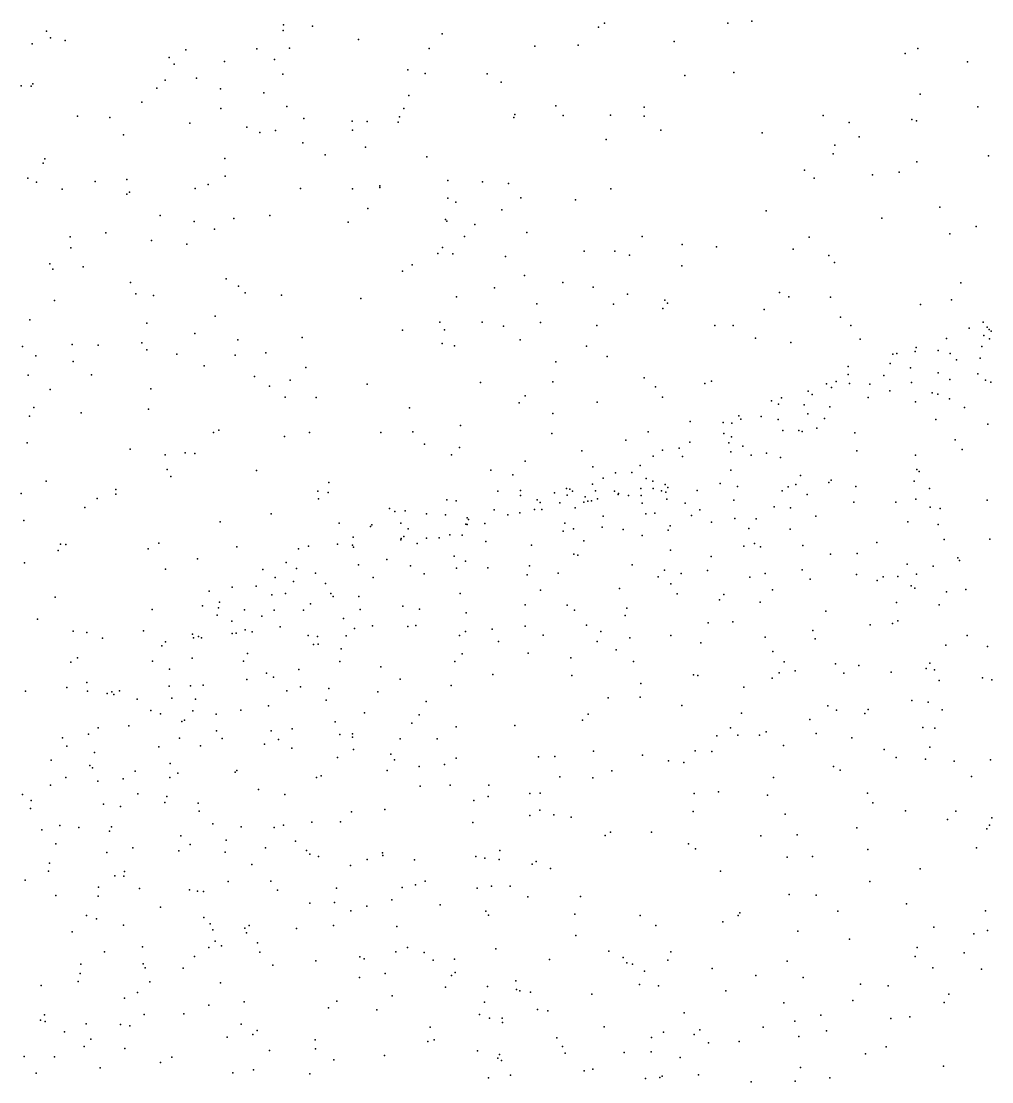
# Model space of a CAD drawing. Header units: metres. Extents: x -25 to 25, y -27.7 to 27.8.
# Drawn here: x -3.287 to -1.739, y 5.092 to 6.783 of the extents above; entities that cross this region are included whole.
import ezdxf

# ---------------------------------------------------------------- set-up
doc = ezdxf.new("R2010")
doc.units = ezdxf.units.M

msp = doc.modelspace()

# ---------------------------------------------------------------- linework, layer by layer
for p in [(-2.1215, 6.7829, 4.6002), (-3.2467, 6.767, 17.4149), (-2.869, 6.768, 15.1391), (-2.8684, 6.777, 20.6172), (-2.8221, 6.7748, 21.6206), (-2.3662, 6.7735, -18.3266), (-2.3568, 6.78, 20.5522), (-2.16, 6.7796, -18.1307), (-3.2401, 6.7562, 20.6868), (-3.2166, 6.7523, 12.6933), (-2.7491, 6.7535, -18.5829), (-2.6155, 6.7628, -22.9978), (-2.2453, 6.7508, 21.0952), (-3.2693, 6.7467, 17.1976), (-3.0242, 6.7373, 21.9308), (-2.9112, 6.7387, 22.6197), (-2.859, 6.7399, -16.0932), (-2.6361, 6.7395, 13.3474), (-2.4676, 6.7431, -18.6719), (-2.3987, 6.7446, 25.7197), (-1.8772, 6.7313, -18.0441), (-1.8567, 6.7393, 25.627), (-3.0507, 6.7249, 22.1657), (-3.0428, 6.7146, 18.0648), (-2.9625, 6.7189, 22.4404), (-2.8829, 6.7217, 13.1161), (-1.7778, 6.7183, 8.7506), (-2.8696, 6.6985, -20.6759), (-2.6703, 6.7054, 4.6434), (-2.6427, 6.6995, 21.496), (-2.5439, 6.6989, 14.718), (-2.2282, 6.6966, 20.5096), (-2.1503, 6.7013, -18.3534), (-3.2866, 6.6797, -15.212), (-3.2684, 6.6829, 4.4846), (-3.0571, 6.6887, 18.2657), (-3.0071, 6.6921, -21.0591), (-2.5216, 6.6857, 21.3675), (-3.2711, 6.6794, -23.0026), (-3.0704, 6.6763, -18.4324), (-2.9687, 6.6749, 25.8391), (-2.8997, 6.6685, 21.8617), (-2.6684, 6.6645, 14.9707), (-1.8532, 6.6668, 4.3139), (-3.0944, 6.6537, 17.8407), (-2.8634, 6.6469, -11.2432), (-2.4344, 6.648, -22.9964), (-2.2935, 6.646, 25.6436), (-1.7609, 6.6464, 20.9389), (-3.1969, 6.6314, -11.3154), (-3.1455, 6.6292, -21.2441), (-2.9686, 6.6437, 22.8973), (-2.6833, 6.6306, 21.6353), (-2.6766, 6.6435, -16.1661), (-2.5012, 6.6295, 4.6487), (-2.4998, 6.634, -10.9365), (-2.4227, 6.6323, 14.5768), (-2.3472, 6.6332, -19.9661), (-2.2931, 6.6314, -18.7877), (-2.0079, 6.6327, -10.6422), (-3.0179, 6.6205, -18.663), (-2.9268, 6.614, 4.5179), (-2.8361, 6.6276, 22.4301), (-2.7588, 6.6237, 20.6042), (-2.735, 6.6231, 15.1095), (-2.6855, 6.6219, -11.1158), (-1.9666, 6.6215, 9.0095), (-1.8663, 6.6261, 14.2236), (-1.859, 6.6241, 9.1705), (-3.1237, 6.602, 23.026), (-2.9062, 6.6056, 22.1263), (-2.8812, 6.6084, 15.267), (-2.7586, 6.6091, 21.8019), (-2.2669, 6.6091, 13.704), (-2.1051, 6.6049, 4.4944), (-1.9502, 6.5987, -18.312), (-2.8376, 6.5891, 22.2676), (-2.7376, 6.5819, 13.2589), (-2.3538, 6.5943, 21.2224), (-1.9894, 6.5855, 4.3832), (-3.2492, 6.5635, 17.2335), (-2.9622, 6.5642, 13.0145), (-2.8021, 6.57, 22.8136), (-2.64, 6.5667, 22.7073), (-1.9918, 6.5717, 13.8835), (-1.7442, 6.5684, 13.9202), (-3.2519, 6.5563, 23.1149), (-2.0374, 6.5455, -23.4528), (-1.8584, 6.5587, 8.7858), (-3.2761, 6.5324, 20.6242), (-3.1183, 6.5303, 15.3702), (-2.9617, 6.5356, -22.8811), (-2.6063, 6.529, 14.9116), (-2.0224, 6.5326, 21.0383), (-1.9294, 6.5381, 25.5169), (-1.8868, 6.542, 20.3674), (-3.2624, 6.5265, -11.0777), (-3.2215, 6.5149, 12.7019), (-3.169, 6.5271, 4.4115), (-3.1141, 6.5105, 20.6356), (-3.0096, 6.5164, -16.08), (-2.9888, 6.5224, -15.6188), (-2.8414, 6.516, 13.1481), (-2.7585, 6.5158, -19.0141), (-2.715, 6.5177, -20.3792), (-2.7147, 6.5205, 21.9422), (-2.5513, 6.527, 22.4573), (-2.5097, 6.5244, 20.5698), (-2.3464, 6.5159, 22.7715), (-3.1183, 6.5069, 25.7608), (-2.6066, 6.5007, 13.3928), (-2.5934, 6.4943, 25.5957), (-2.4898, 6.5013, 21.4276), (-2.4026, 6.4982, 13.6046), (-2.7341, 6.4845, 15.2475), (-2.5205, 6.482, -20.1186), (-2.0985, 6.4805, 25.5086), (-1.8219, 6.4865, -23.6933), (-3.0654, 6.4731, 12.884), (-3.0111, 6.4634, 22.968), (-2.9476, 6.4681, 20.6609), (-2.8903, 6.4731, 25.6955), (-2.7654, 6.4624, -22.758), (-2.6099, 6.4669, -16.2735), (-2.6078, 6.4643, 21.6814), (-1.9145, 6.469, -19.8756), (-3.1519, 6.4453, 17.515), (-2.9786, 6.4511, 4.4135), (-2.5636, 6.4589, 4.5399), (-2.4806, 6.4458, 14.7408), (-1.8058, 6.444, 9.0816), (-1.764, 6.4554, 8.6668), (-3.2087, 6.4393, -22.8378), (-3.0791, 6.4333, 17.7138), (-3.0229, 6.4275, 17.8646), (-2.5797, 6.4394, 22.259), (-2.2967, 6.4399, 13.7024), (-2.2329, 6.4271, 22.6902), (-2.0303, 6.4387, 4.3513), (-3.2077, 6.4215, -16.0198), (-2.6223, 6.4126, 22.1128), (-2.615, 6.4223, 20.6705), (-2.5985, 6.4121, 22.8198), (-2.389, 6.4164, 25.5164), (-2.34, 6.4164, 22.5524), (-2.3169, 6.4097, -19.1527), (-2.1781, 6.4234, -19.8491), (-2.0557, 6.4195, 14.299), (-1.999, 6.4092, 20.465), (-3.2411, 6.3962, 15.5079), (-2.6635, 6.3947, -15.9973), (-2.5145, 6.4078, 13.4852), (-2.233, 6.3931, 21.1598), (-1.9898, 6.3982, -18.8874), (-3.2362, 6.3876, 4.3708), (-3.1879, 6.3914, 17.3559), (-2.6786, 6.3846, -11.1186), (-2.484, 6.3772, -16.1104), (-3.1124, 6.3665, -15.2993), (-2.9599, 6.3721, 18.1041), (-2.9405, 6.3606, 15.4724), (-2.423, 6.3662, 20.6727), (-2.3746, 6.3588, 21.3288), (-1.7885, 6.3657, -18.5458), (-3.104, 6.3483, -10.8058), (-3.0756, 6.3454, 18.2717), (-2.9298, 6.35, -19.0897), (-2.8715, 6.3461, -21.0633), (-2.5925, 6.3434, 21.9273), (-2.532, 6.3577, 14.9348), (-2.32, 6.3478, 22.828), (-2.0776, 6.3502, 13.8689), (-2.0626, 6.3433, 21.0828), (-1.9963, 6.3428, -23.4043), (-3.2339, 6.3375, 25.6434), (-2.7454, 6.341, -20.5264), (-2.4647, 6.3321, -19.3606), (-2.3421, 6.3319, -16.3883), (-2.2633, 6.3246, 25.4634), (-2.2606, 6.3383, 14.4808), (-2.256, 6.3335, -19.4581), (-1.8524, 6.331, 8.8102), (-1.8031, 6.3385, 20.4668), (-2.9773, 6.3124, 20.7657), (-2.102, 6.3232, -19.2562), (-1.9804, 6.3112, 4.2663), (-3.2733, 6.3066, -18.7017), (-3.0867, 6.3017, 15.5594), (-2.6193, 6.3028, 25.5174), (-2.6117, 6.291, 15.2869), (-2.5516, 6.303, 4.4433), (-2.5175, 6.2965, 21.6427), (-2.4585, 6.3026, 22.2623), (-2.3686, 6.2977, 22.404), (-2.1807, 6.298, 22.6028), (-2.1514, 6.298, 20.6092), (-1.9638, 6.2975, -19.6845), (-1.7752, 6.2935, 27.8981), (-1.7524, 6.303, 27.7906), (-1.7461, 6.2953, 28.0473), (-1.743, 6.2913, 4.0596), (-3.0097, 6.2851, -22.6691), (-2.9413, 6.275, 13), (-2.8385, 6.2787, 4.371), (-2.6789, 6.2904, 13.2898), (-2.491, 6.2751, -20.0127), (-2.1158, 6.2773, 25.4105), (-1.9488, 6.2757, -10.8049), (-1.8111, 6.277, 27.73), (-1.7517, 6.2816, 13.9453), (-1.7427, 6.2764, 8.6999), (-1.7401, 6.2885, 28.1383), (-3.2846, 6.2645, -22.679), (-3.2053, 6.2677, 12.7157), (-3.1643, 6.2662, -18.9479), (-3.0942, 6.27, 17.4924), (-3.0866, 6.2592, 4.3454), (-2.6156, 6.2692, -10.913), (-2.5959, 6.2654, 20.8394), (-2.3851, 6.265, 14.7144), (-2.0593, 6.2708, -23.2084), (-1.8594, 6.2628, 27.8781), (-1.8242, 6.2577, 28.1758), (-1.7548, 6.264, 28.2631), (-3.2634, 6.2492, -15.1937), (-3.2041, 6.2403, 20.76), (-3.0387, 6.2522, -16.0405), (-2.9456, 6.2505, -21.4195), (-2.8966, 6.2542, -10.8525), (-2.434, 6.24, 22.8568), (-2.3522, 6.2485, 20.8144), (-1.8966, 6.2519, 27.7172), (-1.8905, 6.2533, 27.9638), (-1.8611, 6.2565, 28.0702), (-1.8055, 6.2533, 27.4772), (-1.7952, 6.2431, 28.4233), (-1.7572, 6.2459, 27.3905), (-2.9949, 6.2335, 17.7638), (-2.8327, 6.2306, 13.1063), (-1.968, 6.2323, 13.9059), (-1.9009, 6.2372, 28.2878), (-1.8684, 6.2301, 28.4674), (-3.2757, 6.2186, 15.7246), (-3.1749, 6.219, -10.5319), (-2.9148, 6.2163, -15.5857), (-2.8581, 6.2108, 15.5371), (-2.5542, 6.2066, -16.3285), (-2.4392, 6.2079, 14.9503), (-2.2934, 6.2144, 4.4085), (-2.1857, 6.209, 20.8077), (-1.9871, 6.2085, 28.2658), (-1.9682, 6.2197, 27.9707), (-1.9112, 6.2181, 27.4699), (-1.8669, 6.2067, 20.624), (-1.8243, 6.2221, 28.5877), (-1.8059, 6.2115, 14.3322), (-1.761, 6.2205, -18.9435), (-1.7491, 6.2104, 27.2584), (-1.7405, 6.2073, 28.7142), (-3.2408, 6.1959, 25.5773), (-3.08, 6.1967, 25.5743), (-2.8907, 6.2012, 18.1237), (-2.7348, 6.2044, -15.7945), (-2.2753, 6.1997, 14.6042), (-2.1964, 6.2054, -22.901), (-2.0319, 6.1928, 28.024), (-2.0025, 6.2046, 27.8852), (-1.9947, 6.1989, 27.6762), (-1.966, 6.2054, 28.4739), (-1.9333, 6.2043, 28.5856), (-1.9016, 6.1935, 28.7059), (-1.8338, 6.1904, 27.2756), (-2.8658, 6.1837, 22.9657), (-2.8163, 6.1829, 25.5475), (-2.4927, 6.1745, 15.2343), (-2.4833, 6.1857, 21.7721), (-2.3682, 6.1756, 25.4992), (-2.2638, 6.1836, 22.87), (-2.0903, 6.1778, 28.2448), (-2.0789, 6.1722, 27.9345), (-2.0744, 6.1825, 28.1229), (-2.0252, 6.1877, 27.7889), (-1.9359, 6.1832, 22.7798), (-1.8608, 6.1759, 28.801), (-1.8247, 6.1884, -19.5546), (-1.8064, 6.181, -19.1828), (-3.2668, 6.1669, 4.3522), (-3.1914, 6.1584, 18.2771), (-3.0836, 6.1646, -21.7006), (-2.6677, 6.1662, -22.3606), (-2.4392, 6.1574, 21.6246), (-2.0383, 6.1711, 28.6105), (-2.0325, 6.157, -16.161), (-1.9972, 6.1682, 28.6907), (-1.7825, 6.1669, 28.8406), (-3.2734, 6.153, 23.1603), (-2.2201, 6.1445, 25.4706), (-2.1671, 6.1432, 28.2504), (-2.1537, 6.1421, 28.0113), (-2.1424, 6.1539, 28.4221), (-2.139, 6.1486, 22.5196), (-2.1066, 6.1527, 27.8006), (-2.0798, 6.1478, 27.6236), (-2.0059, 6.1497, 27.4166), (-1.828, 6.1481, 27.19), (-1.7453, 6.1403, 21.0736), (-2.9801, 6.1274, 4.3315), (-2.9718, 6.1309, 20.9462), (-2.8268, 6.1272, -20.9155), (-2.7132, 6.1272, 13.1975), (-2.662, 6.1283, -10.7384), (-2.5863, 6.1381, 13.3431), (-2.4403, 6.1258, 22.016), (-2.287, 6.1283, -16.4165), (-2.1663, 6.1255, 27.9111), (-2.0724, 6.1301, 27.4769), (-2.0464, 6.1301, 14.472), (-2.0415, 6.1285, 4.2482), (-2.0177, 6.1339, 20.8126), (-1.9572, 6.1268, 28.8663), (-3.2773, 6.1109, 17.032), (-2.8669, 6.1207, -21.2323), (-2.6435, 6.1084, -19.7645), (-2.3226, 6.115, 22.288), (-2.2205, 6.1115, 28.4929), (-2.1585, 6.1109, 27.685), (-2.1541, 6.12, 28.6261), (-2.1358, 6.1055, 27.5557), (-1.7972, 6.1155, 27.1138), (-3.1131, 6.1003, 17.3052), (-3.0574, 6.0916, 23.0606), (-3.0255, 6.0948, -19.2443), (-3.0098, 6.0938, 17.6175), (-2.6007, 6.0915, 4.341), (-2.5876, 6.1031, -20.3426), (-2.3927, 6.0981, 4.3586), (-2.2788, 6.0896, 21.0508), (-2.2639, 6.099, 28.2617), (-2.2374, 6.1024, 28.0588), (-2.2319, 6.089, 28.5907), (-2.1553, 6.0962, 28.7288), (-2.1228, 6.0909, 21.1265), (-2.0981, 6.094, 28.8224), (-1.9544, 6.0981, 27.2012), (-1.8605, 6.0912, 14.4424), (-1.7862, 6.1002, 13.9207), (-2.4829, 6.0816, 13.4429), (-2.3754, 6.0726, 21.4977), (-2.2999, 6.0746, 28.1438), (-2.0757, 6.0871, 27.3277), (-3.0541, 6.0682, 17.4512), (-3.0484, 6.0572, -22.3311), (-2.9113, 6.0668, 12.9629), (-2.5377, 6.0671, -20.0973), (-2.503, 6.0596, 25.5662), (-2.3586, 6.0542, 28.2232), (-2.3388, 6.0626, 28.3968), (-2.3129, 6.0635, 28.4988), (-2.29, 6.054, 27.9131), (-2.1553, 6.0669, 27.4104), (-2.0442, 6.0585, -22.9803), (-1.8582, 6.0683, -10.8705), (-1.8545, 6.0648, 27.0633), (-3.2469, 6.0494, -19.0911), (-2.796, 6.0475, 13.0699), (-2.4172, 6.038, 28.3654), (-2.3757, 6.045, 15.1644), (-2.2988, 6.0376, 28.6784), (-2.2794, 6.0497, 27.788), (-2.2791, 6.0381, 27.0761), (-2.2599, 6.0443, 27.5239), (-2.2554, 6.0393, 27.2446), (-2.1721, 6.0457, 27.3287), (-2.1445, 6.0409, 28.898), (-2.0636, 6.0403, 13.7993), (-2.0512, 6.044, -10.783), (-1.9988, 6.0475, 27.1236), (-1.9952, 6.051, 29.0033), (-1.9559, 6.0408, 27.0284), (-1.8629, 6.0493, -23.3261), (-1.8382, 6.0379, 29.0956), (-3.2868, 6.0298, 25.5614), (-3.1656, 6.022, -22.1584), (-3.1361, 6.0362, 4.338), (-3.1357, 6.0288, -15.2859), (-2.814, 6.0336, 4.3161), (-2.8129, 6.0214, 21.1208), (-2.7973, 6.0313, 22.9869), (-2.5269, 6.0337, 27.112), (-2.4906, 6.0345, 26.9975), (-2.4906, 6.0269, 21.1694), (-2.4637, 6.02, 26.7733), (-2.4363, 6.0311, 26.8925), (-2.4161, 6.0274, 27.2942), (-2.4116, 6.0367, 27.0499), (-2.4077, 6.0335, 28.4581), (-2.3873, 6.0245, 27.3976), (-2.371, 6.0343, 27.1486), (-2.3678, 6.0216, 27.7577), (-2.3407, 6.0334, 26.9322), (-2.3349, 6.0285, 27.3302), (-2.3342, 6.0297, 13.5768), (-2.3184, 6.0265, 27.5832), (-2.2982, 6.0268, 26.8189), (-2.2657, 6.0342, 28.7615), (-2.2586, 6.0321, 26.9722), (-2.2574, 6.0209, 14.8495), (-2.2086, 6.0349, 22.8902), (-2.0731, 6.0342, 27.073), (-2.0332, 6.0284, 26.9679), (-1.8601, 6.0211, 25.3953), (-3.1854, 6.0077, 20.9899), (-2.6997, 6.006, 27.123), (-2.6082, 6.0196, 27.1492), (-2.5929, 6.018, 26.8647), (-2.5325, 6.004, 28.1526), (-2.4684, 6.0043, 27.6106), (-2.4592, 6.0157, 28.0317), (-2.4564, 6.0043, 27.7591), (-2.4276, 6.0149, 27.8804), (-2.4032, 6.0072, 26.6316), (-2.3894, 6.0161, 27.6581), (-2.3834, 6.0174, 27.5102), (-2.3774, 6.0182, 26.7349), (-2.2963, 6.0147, 26.6867), (-2.2281, 6.0147, 26.7588), (-2.2044, 6.004, 26.6447), (-2.1504, 6.0195, 26.899), (-2.086, 6.0087, 14.6463), (-2.0601, 6.007, 26.8478), (-1.9587, 6.016, 4.146), (-1.8918, 6.0161, 20.8935), (-1.837, 6.0082, 26.9304), (-1.8211, 6.0062, 21.0978), (-1.7463, 6.019, 26.9417), (-3.2825, 5.9867, 18.205), (-2.888, 5.9976, 15.6469), (-2.6908, 6.0012, 27.25), (-2.6743, 6.0025, 26.9), (-2.6405, 5.9974, 25.6369), (-2.6101, 5.9957, 27.4236), (-2.5757, 5.9912, 27.5201), (-2.5734, 5.9883, 26.6329), (-2.5105, 5.9959, 28.4323), (-2.4917, 5.9991, 26.6161), (-2.3586, 5.9936, 21.767), (-2.2908, 5.9973, 22.171), (-2.2765, 5.9984, 26.5535), (-2.2178, 5.9948, 25.5653), (-2.1488, 5.9899, -15.9889), (-2.1147, 5.9895, 26.5549), (-2.0193, 5.9938, 26.7677), (-2.9696, 5.9845, -10.4185), (-2.7797, 5.9828, 27.1114), (-2.7298, 5.9771, -22.205), (-2.7278, 5.98, 27.383), (-2.6815, 5.9827, 26.7735), (-2.6699, 5.9737, 27.5303), (-2.5777, 5.9809, 28.302), (-2.5755, 5.9807, 28.016), (-2.5472, 5.982, 27.7292), (-2.4226, 5.9698, -15.9018), (-2.4196, 5.9824, 22.9042), (-2.4061, 5.9734, 26.4433), (-2.3601, 5.9761, 15.3175), (-2.327, 5.9727, 21.3323), (-2.2548, 5.9716, 28.9193), (-2.2518, 5.9783, 26.3989), (-2.1857, 5.9841, 26.4716), (-2.1266, 5.974, 26.3928), (-2.0605, 5.9728, 26.482), (-1.8729, 5.9849, 29.1921), (-1.8242, 5.9807, 26.8431), (-2.7574, 5.9603, 27.4832), (-2.6812, 5.9559, 26.6413), (-2.6808, 5.9582, 4.2949), (-2.6765, 5.9612, 27.6206), (-2.6406, 5.9589, 27.7116), (-2.6201, 5.9594, 28.1762), (-2.6031, 5.9642, 27.9255), (-2.5837, 5.9635, 26.5379), (-2.546, 5.9536, 26.4465), (-2.3896, 5.9545, 26.3629), (-2.2966, 5.9629, 26.3232), (-1.8151, 5.9567, -16.203), (-1.742, 5.9568, 26.759), (-3.2279, 5.9388, 15.885), (-3.2242, 5.9492, -19.3363), (-3.2154, 5.9483, 17.0523), (-3.0841, 5.9417, 21.1152), (-3.0672, 5.9507, 12.7395), (-2.9429, 5.9447, 12.8558), (-2.8445, 5.9419, 27.2126), (-2.8288, 5.9459, 26.9116), (-2.7824, 5.9493, 26.7787), (-2.7583, 5.9476, -10.4622), (-2.7571, 5.9443, 26.689), (-2.6554, 5.95, 28.0058), (-2.4729, 5.9476, 26.3811), (-2.2513, 5.9396, 26.2071), (-2.1344, 5.946, 26.2277), (-2.1171, 5.9499, 29.0943), (-2.1077, 5.9447, 14.8013), (-2.04, 5.9472, 26.3191), (-1.922, 5.9515, 26.5847), (-3.2817, 5.9194, 23.222), (-3.0058, 5.9255, 15.7314), (-2.864, 5.9198, 27.3515), (-2.7037, 5.9246, 26.5516), (-2.5965, 5.9299, 13.201), (-2.578, 5.922, 28.5679), (-2.4055, 5.933, 28.7894), (-2.3991, 5.9314, 4.2956), (-2.1863, 5.9295, -22.7099), (-1.9961, 5.9331, 22.8521), (-1.9536, 5.9341, 26.3509), (-1.7928, 5.9273, 26.6626), (-1.7902, 5.9229, 14.6221), (-3.0569, 5.909, -15.8895), (-2.9017, 5.9086, 26.9772), (-2.848, 5.9103, 27.4861), (-2.8175, 5.9029, 17.9777), (-2.749, 5.9163, 27.8432), (-2.6659, 5.9146, 28.3322), (-2.6442, 5.902, 26.4313), (-2.5928, 5.911, 21.2884), (-2.5428, 5.9114, 26.3179), (-2.476, 5.9144, 28.7244), (-2.4307, 5.9026, 26.1968), (-2.3127, 5.9164, 28.9543), (-2.2609, 5.9074, 29.0226), (-2.2341, 5.9024, 26.1153), (-2.1924, 5.9069, 29.0874), (-2.1004, 5.9025, 22.292), (-2.0413, 5.9082, 26.1569), (-1.874, 5.9174, 26.3923), (-1.8326, 5.9142, 26.5125), (-2.8816, 5.8962, 26.8353), (-2.8525, 5.8896, 27.6103), (-2.8017, 5.8864, -19.856), (-2.7254, 5.8957, -20.8043), (-2.4801, 5.9003, -10.5385), (-2.271, 5.8969, 21.4646), (-2.2508, 5.8856, 21.9615), (-2.1247, 5.8967, 26.0966), (-2.0286, 5.8933, 29.2278), (-1.9549, 5.9009, 14.7512), (-1.9218, 5.8911, 22.5565), (-1.9121, 5.8972, 26.2092), (-1.8885, 5.8977, -23.0707), (-1.8592, 5.9014, 13.8355), (-2.987, 5.874, 21.2228), (-2.9504, 5.8804, 27.2946), (-2.9119, 5.8821, -21.263), (-2.8872, 5.8682, 26.7394), (-2.8651, 5.8704, 27.6957), (-2.7929, 5.8705, 25.7456), (-2.5866, 5.8702, 22.9595), (-2.4584, 5.8756, 15.5685), (-2.3326, 5.8785, 15.4367), (-2.2408, 5.87, 22.8985), (-2.1664, 5.8688, -10.6312), (-2.0884, 5.8765, 13.6883), (-1.8673, 5.8825, 29.3043), (-1.8615, 5.8787, 4.0354), (-1.8114, 5.8733, 26.334), (-1.7804, 5.8768, 26.4338), (-3.2325, 5.8647, 25.6729), (-2.9977, 5.8509, 27.1568), (-2.9703, 5.8568, 27.3829), (-2.8252, 5.8542, 27.9746), (-2.7891, 5.8657, 28.0876), (-2.7482, 5.8657, 28.2863), (-2.4832, 5.8524, 26.1272), (-2.4159, 5.8516, 28.9192), (-2.1731, 5.8604, 4.2286), (-2.1083, 5.8565, 26.0066), (-1.8911, 5.8562, 25.5898), (-1.8227, 5.8525, 26.1985), (-3.0777, 5.845, -19.6424), (-2.9744, 5.8358, 27.5099), (-2.9722, 5.8477, 23.0855), (-2.9309, 5.8443, 27.6277), (-2.9028, 5.8345, 26.6542), (-2.8834, 5.844, 27.8029), (-2.8366, 5.8441, 26.5599), (-2.7464, 5.8447, 28.3797), (-2.6781, 5.8502, 28.551), (-2.6514, 5.8457, 26.2949), (-2.5772, 5.8394, 26.1801), (-2.4044, 5.8441, 26.0555), (-2.3238, 5.8353, 29.0528), (-2.321, 5.8473, 26.0064), (-2.0038, 5.8423, 14.8866), (-3.261, 5.8294, 16.0012), (-2.9511, 5.8264, 27.7143), (-2.8737, 5.8173, 17.7075), (-2.7728, 5.8305, -15.9631), (-2.7265, 5.819, 21.3456), (-2.6702, 5.8176, 13.0352), (-2.6574, 5.8194, 28.6301), (-2.4829, 5.8185, 28.8664), (-2.385, 5.82, 25.7799), (-2.1914, 5.8234, 15.2663), (-2.1517, 5.8253, 29.2203), (-1.9331, 5.8204, 29.3418), (-1.8974, 5.8225, 26.025), (-1.8888, 5.8271, -16.3978), (-3.2038, 5.8102, 16.9498), (-3.1821, 5.808, -19.8386), (-3.0915, 5.8108, 15.8264), (-3.0134, 5.8055, 26.9015), (-3.0038, 5.8017, 27.6232), (-2.9504, 5.8068, 27.8396), (-2.9442, 5.8071, -10.2658), (-2.9298, 5.8123, 12.7744), (-2.9187, 5.8092, 27.9284), (-2.8294, 5.8034, 28.2225), (-2.8141, 5.8017, 26.4305), (-2.7686, 5.8028, 18.1701), (-2.7552, 5.8144, 26.3485), (-2.5879, 5.8035, 26.0993), (-2.578, 5.8099, 4.2216), (-2.5358, 5.8135, 28.7985), (-2.4544, 5.8039, 25.9819), (-2.3625, 5.8098, 13.3778), (-2.2506, 5.8035, 13.5019), (-2.1003, 5.8008, 22.8713), (-2.0243, 5.8114, -22.8081), (-1.7782, 5.8035, 29.3779), (-3.1574, 5.7993, 21.2405), (-3.0623, 5.787, 27.1004), (-3.0567, 5.7934, 27.2251), (-3.0121, 5.7996, 18.2918), (-2.9993, 5.8, 26.8157), (-2.8205, 5.7892, 28.3162), (-2.8134, 5.7899, 15.7112), (-2.5255, 5.7941, 13.1678), (-2.3682, 5.7938, 25.9301), (-2.316, 5.7999, -22.5317), (-2.2027, 5.792, 25.8998), (-2.0204, 5.7982, 25.6592), (-1.8123, 5.7881, 26.0326), (-1.7458, 5.786, 21.0631), (-3.197, 5.7678, 25.8127), (-3.0139, 5.7673, 27.7934), (-2.9258, 5.7748, 28.069), (-2.7767, 5.782, 28.4631), (-2.5837, 5.7743, -20.6744), (-2.4785, 5.7751, -16.227), (-2.4102, 5.7679, 21.3794), (-2.3377, 5.7808, 4.2169), (-2.0881, 5.7778, 22.0483), (-3.2078, 5.7608, -15.8009), (-3.0773, 5.7626, 27.3964), (-3.0502, 5.7496, 27.718), (-2.9322, 5.7625, 26.5315), (-2.7786, 5.7619, 26.252), (-2.713, 5.7536, 26.1375), (-2.5952, 5.7622, 26.0159), (-2.3102, 5.762, 25.861), (-2.0701, 5.7616, 21.5547), (-1.9881, 5.7581, 29.3595), (-1.9508, 5.7554, 25.8889), (-1.8436, 5.7509, 29.4085), (-1.8377, 5.7595, -16.0822), (-2.9268, 5.7332, 28.1801), (-2.8958, 5.7436, 26.4399), (-2.8843, 5.7368, -22.0896), (-2.8442, 5.7493, 26.358), (-2.6824, 5.7337, 23.0112), (-2.5348, 5.7411, 15.6898), (-2.4086, 5.7398, 29.0373), (-2.2146, 5.7409, 29.2308), (-2.2077, 5.7398, 25.8167), (-2.089, 5.7354, 29.3275), (-2.0779, 5.7438, 21.7393), (-2.0524, 5.7471, 25.8368), (-1.975, 5.7433, 13.6794), (-1.8995, 5.7451, 14.9489), (-1.8302, 5.7488, 25.9494), (-1.7536, 5.736, 29.4264), (-1.739, 5.7329, 25.9999), (-3.2138, 5.7206, 12.4775), (-3.1822, 5.7287, 4.361), (-3.0509, 5.7226, 27.8618), (-3.0166, 5.723, 4.3079), (-2.9964, 5.7241, -21.902), (-2.8414, 5.7217, 28.4358), (-2.7963, 5.7188, 28.5663), (-2.6009, 5.7239, 21.4073), (-2.2986, 5.7269, -15.951), (-2.1343, 5.721, 25.7804), (-1.8227, 5.7316, 13.7605), (-3.2799, 5.7147, -20.2418), (-3.181, 5.7145, 23.2408), (-3.1497, 5.7109, 27.2354), (-3.1425, 5.7136, 27.3426), (-3.1389, 5.7095, 27.1144), (-3.1298, 5.7154, 27.5214), (-3.102, 5.7022, 26.8527), (-3.0468, 5.7035, 27.9454), (-3.0087, 5.702, 17.1804), (-2.863, 5.7153, 4.2211), (-2.8005, 5.7002, 26.1703), (-2.7179, 5.7136, 28.676), (-2.3505, 5.7041, 15.6763), (-2.2999, 5.7049, 29.1848), (-1.8665, 5.7, 22.402), (-3.0801, 5.684, -10.1629), (-3.0132, 5.6833, 28.1192), (-2.9365, 5.6843, 28.2683), (-2.8926, 5.6915, 28.3764), (-2.6411, 5.6984, 25.9741), (-2.2331, 5.6916, 25.8491), (-2.0003, 5.6913, 4.108), (-1.9867, 5.6843, -16.5184), (-1.9363, 5.6855, 25.8086), (-1.8403, 5.697, 25.7255), (-1.8181, 5.6851, 29.4582), (-3.0648, 5.6787, 26.6228), (-3.0308, 5.6665, 26.5283), (-3.0265, 5.6687, 21.3865), (-2.9759, 5.678, 26.4369), (-2.786, 5.666, 21.4331), (-2.7394, 5.6801, -10.2463), (-2.652, 5.677, -20.1798), (-2.3919, 5.6686, 25.9225), (-2.3825, 5.6782, 29.1187), (-2.1381, 5.6794, 15.4334), (-2.0293, 5.6694, -16.0535), (-1.9416, 5.6791, 15.1124), (-3.164, 5.6564, 27.7095), (-3.115, 5.6595, 26.7431), (-2.9753, 5.6516, 25.9733), (-2.8879, 5.6515, 26.2312), (-2.8547, 5.6547, 17.6017), (-2.6638, 5.6635, 4.1485), (-2.5933, 5.6581, 28.8872), (-2.4998, 5.6598, 25.8111), (-2.1558, 5.6564, 4.1408), (-2.0989, 5.6498, 29.383), (-1.8487, 5.657, 21.714), (-1.8299, 5.6559, 3.9897), (-3.221, 5.6401, 27.3674), (-3.1795, 5.6463, 26.9686), (-3.0345, 5.6396, 15.8929), (-2.9661, 5.6394, -15.4336), (-2.8763, 5.6377, -21.1011), (-2.7786, 5.6457, 17.8216), (-2.7587, 5.6465, -22.2364), (-2.7582, 5.6413, 28.7058), (-2.6824, 5.6386, 18.0003), (-2.6236, 5.6389, -15.8573), (-2.1776, 5.6433, 25.7017), (-2.1437, 5.6445, 22.8714), (-2.1094, 5.6446, 13.4997), (-2.0189, 5.6473, 15.273), (-1.9619, 5.6403, 29.4494), (-3.214, 5.6272, 16.0966), (-3.1697, 5.6171, 26.8149), (-3.0672, 5.6258, 16.9461), (-3.0008, 5.6276, 28.2655), (-2.8987, 5.6304, 17.3546), (-2.8554, 5.624, 26.1347), (-2.7571, 5.6219, 25.9961), (-2.6971, 5.6142, 25.9295), (-2.3739, 5.6189, -10.3981), (-2.2121, 5.6196, 29.3157), (-2.1852, 5.6185, 21.3991), (-2.0712, 5.6281, 25.6964), (-1.9103, 5.6216, 25.748), (-1.8377, 5.6252, 25.7943), (-3.2391, 5.6047, 27.1529), (-3.0492, 5.5992, 23.2296), (-2.7822, 5.6087, 23.0837), (-2.6913, 5.6053, 26.0172), (-2.6116, 5.5976, 15.7835), (-2.593, 5.6079, 25.8283), (-2.4616, 5.6098, 4.1152), (-2.4356, 5.6103, 29.1066), (-2.2958, 5.6126, 25.6852), (-2.2544, 5.6039, 15.7675), (-2.2298, 5.6012, 13.3493), (-1.8916, 5.6087, 29.499), (-1.8447, 5.6064, 21.9426), (-1.7989, 5.6032, 29.509), (-1.7412, 5.6053, 25.8454), (-3.1772, 5.5962, 21.4051), (-3.1731, 5.5924, 27.8959), (-3.105, 5.587, 26.5554), (-3.0368, 5.5842, 26.4115), (-2.9457, 5.5853, 26.2464), (-2.9429, 5.5882, 28.4596), (-2.7029, 5.5883, 28.8154), (-2.6521, 5.5948, -20.8057), (-2.345, 5.5878, 29.2188), (-1.9915, 5.5944, 22.8009), (-1.9809, 5.5887, 25.7006), (-3.2401, 5.5646, 27.7215), (-3.2154, 5.5768, 26.8879), (-3.1648, 5.5712, 26.7035), (-3.1241, 5.575, 12.3819), (-3.05, 5.5769, -21.5307), (-2.816, 5.5769, -15.7751), (-2.8083, 5.5796, 15.8266), (-2.6508, 5.5635, 12.8548), (-2.6025, 5.5647, -22.3598), (-2.5408, 5.5648, -10.2636), (-2.4276, 5.5783, 21.4574), (-2.3749, 5.5766, -22.5076), (-2.0873, 5.5768, -10.5079), (-1.7715, 5.5787, 13.7336), (-3.2846, 5.5497, 27.3946), (-3.1007, 5.551, -20.2731), (-3.0546, 5.5467, -15.7621), (-2.9082, 5.5579, 28.5755), (-2.8665, 5.5499, -20.174), (-2.5423, 5.5466, 29.0115), (-2.4754, 5.5513, 25.7114), (-2.4591, 5.5521, 22.9961), (-2.2133, 5.5515, -16.4945), (-2.1745, 5.554, 25.6473), (-2.0965, 5.5489, 25.8713), (-1.9373, 5.5522, 21.2903), (-3.2708, 5.5406, 27.0351), (-3.1555, 5.5345, 28.0588), (-3.1284, 5.531, 16.732), (-3.0579, 5.5372, 28.2776), (-3.0045, 5.5359, 28.4035), (-2.5649, 5.5405, 18.1072), (-1.9285, 5.5365, 15.3344), (-3.2718, 5.5279, -20.4472), (-3.0032, 5.5233, 18.2812), (-2.76, 5.5222, 28.7923), (-2.7071, 5.5262, 18.3756), (-2.4755, 5.5166, -16.116), (-2.4595, 5.5251, 29.1166), (-2.4371, 5.5175, 15.8596), (-2.4095, 5.5136, 25.6578), (-2.2151, 5.5226, 29.3505), (-2.0684, 5.5184, 15.6991), (-1.8763, 5.5241, 13.6111), (-1.7964, 5.5235, 21.224), (-1.7389, 5.513, 3.9493), (-3.2254, 5.5004, 26.7446), (-3.1951, 5.4976, 26.6561), (-3.1426, 5.4983, 28.1527), (-2.981, 5.5034, -21.2864), (-2.9362, 5.4986, 26.1385), (-2.8833, 5.4976, 21.4927), (-2.8686, 5.5012, 28.677), (-2.8235, 5.5057, 25.9716), (-2.7778, 5.5066, -10.1027), (-2.5668, 5.5055, 25.7272), (-1.9542, 5.4969, 25.6468), (-1.8095, 5.5102, 29.5379), (-1.7428, 5.5011, 22.0491), (-3.2539, 5.4936, 27.887), (-3.146, 5.4915, 26.1679), (-3.0324, 5.4842, 16.0695), (-2.3556, 5.4846, 29.2477), (-2.3471, 5.4899, 26.0028), (-2.2818, 5.4899, 13.1843), (-2.107, 5.4839, 29.4412), (-2.0493, 5.4855, 25.6187), (-1.7468, 5.4952, -23.0557), (-3.2315, 5.4712, 27.9913), (-3.1089, 5.4647, 26.4096), (-3.0171, 5.4701, 26.2419), (-2.9601, 5.477, 28.5693), (-2.8972, 5.4647, 26.0383), (-2.8495, 5.4757, 12.5971), (-2.2228, 5.4711, 25.6048), (-2.2113, 5.4633, 22.9091), (-1.9365, 5.4621, 29.5283), (-1.7634, 5.4647, 22.2666), (-3.1504, 5.4574, 16.3414), (-3.0352, 5.4604, 28.4571), (-2.9617, 5.4582, 23.2486), (-2.8318, 5.4609, 17.1993), (-2.8265, 5.455, 15.9562), (-2.8127, 5.4513, 28.7862), (-2.7351, 5.4464, 28.8676), (-2.7107, 5.4569, 21.5238), (-2.7103, 5.4528, 25.8083), (-2.6596, 5.4459, 28.9439), (-2.5616, 5.451, 18.3475), (-2.5476, 5.4482, 29.0527), (-2.5243, 5.4465, 17.9758), (-2.5236, 5.4606, 25.6686), (-2.065, 5.45, 13.3825), (-2.0246, 5.4513, -22.8368), (-3.2418, 5.4403, 12.0127), (-2.9191, 5.4383, 16.869), (-2.7618, 5.4368, -15.6259), (-2.4717, 5.4388, 29.1415), (-2.4656, 5.443, 4.0096), (-2.4425, 5.432, 12.9664), (-1.8531, 5.4317, 25.6484), (-3.2807, 5.4132, 4.4465), (-3.2435, 5.4279, 26.6564), (-3.1375, 5.4201, 28.3166), (-3.1229, 5.4198, 12.1278), (-3.1221, 5.4274, 4.2538), (-2.9567, 5.4113, -15.4129), (-2.8886, 5.4118, 4.0869), (-2.6428, 5.4116, 17.6948), (-2.1713, 5.4275, 21.4329), (-1.9336, 5.4112, 15.7259), (-3.1636, 5.402, 18.1121), (-3.0981, 5.4003, 28.4282), (-3.0185, 5.398, 26.1756), (-3.0057, 5.3956, 16.2148), (-2.9962, 5.3955, 28.6049), (-2.8779, 5.3973, 25.9534), (-2.7841, 5.4008, 23.2052), (-2.6792, 5.4015, 25.7473), (-2.658, 5.4057, 26.1495), (-2.5597, 5.4005, 15.9965), (-2.5368, 5.4037, 21.5253), (-2.5069, 5.4038, 26.1173), (-3.2314, 5.3889, 28.1546), (-3.1639, 5.3879, 26.4531), (-2.787, 5.3779, 17.0701), (-2.6959, 5.3818, 18.4785), (-2.4788, 5.3868, 25.6177), (-2.3948, 5.3873, 18.0742), (-2.062, 5.3903, 4.0652), (-2.019, 5.3892, 22.785), (-3.0644, 5.3703, 26.2408), (-2.8265, 5.3765, 25.8894), (-2.7611, 5.3646, 12.7695), (-2.7357, 5.3717, 17.3117), (-2.6189, 5.374, 29.0107), (-2.546, 5.3641, 29.0784), (-2.1407, 5.3614, -16.0895), (-1.9842, 5.3642, -16.6189), (-1.8749, 5.3758, 13.5047), (-1.7489, 5.3646, -16.6534), (-3.1826, 5.357, 26.2945), (-3.1669, 5.3516, 28.3735), (-2.9956, 5.3541, 12.3932), (-2.9854, 5.3439, 26.1076), (-2.5418, 5.3577, -10.0357), (-2.4038, 5.3593, 18.371), (-2.2999, 5.357, 22.9846), (-2.168, 5.3468, 25.5575), (-2.1432, 5.3571, 29.4416), (-3.2057, 5.3309, 26.5), (-3.1239, 5.3416, 26.338), (-2.9813, 5.3342, 26.2477), (-2.9302, 5.3369, 16.564), (-2.9274, 5.3295, 28.7565), (-2.9233, 5.3411, -22.0267), (-2.8479, 5.3361, 16.7231), (-2.7888, 5.3412, 28.8755), (-2.6877, 5.3394, 28.9535), (-2.2748, 5.341, 25.5613), (-2.0482, 5.3319, 25.5613), (-1.8316, 5.3382, 29.5701), (-1.7677, 5.3277, 15.522), (-1.7455, 5.3331, 25.6685), (-2.9776, 5.3162, 12.5631), (-2.91, 5.3133, 18.433), (-2.4021, 5.3251, 25.5822), (-1.9656, 5.3192, 29.5334), (-3.1537, 5.2993, 23.3929), (-3.0934, 5.3069, 28.5926), (-2.9875, 5.3059, 23.3488), (-2.9672, 5.3088, -9.874), (-2.9064, 5.2988, 12.708), (-2.6895, 5.2993, -15.7849), (-2.6707, 5.3059, 12.8803), (-2.6441, 5.298, -20.4378), (-2.5299, 5.3039, 16.155), (-2.3494, 5.3002, 26.0903), (-2.2508, 5.299, -22.7069), (-1.8579, 5.3059, 25.5996), (-1.7829, 5.2974, 15.6762), (-3.1919, 5.2795, 18.0041), (-3.0923, 5.2802, 26.2437), (-3.0103, 5.2918, -21.553), (-2.8855, 5.2778, 28.8424), (-2.8171, 5.2847, 16.453), (-2.7468, 5.2913, 25.7805), (-2.7398, 5.2881, -9.7991), (-2.6297, 5.2859, 23.2027), (-2.5956, 5.2873, 25.6597), (-2.4443, 5.2867, 17.8029), (-2.327, 5.2903, 3.9696), (-2.3212, 5.2814, 16.2258), (-2.3117, 5.2796, 29.311), (-2.2558, 5.2859, 18.3118), (-2.065, 5.2842, 29.4882), (-1.861, 5.2915, 22.5607), (-3.1929, 5.2647, 11.8725), (-3.089, 5.2735, 18.1962), (-3.0285, 5.2729, 28.6988), (-2.7064, 5.2647, 16.3366), (-2.6007, 5.2612, 29.0496), (-2.5946, 5.2659, 21.5774), (-2.2927, 5.2685, 13.0715), (-2.185, 5.2724, 29.408), (-2.1154, 5.2615, 25.5296), (-1.833, 5.2734, 15.938), (-1.7553, 5.2713, 29.5783), (-3.255, 5.2454, 28.4205), (-3.196, 5.2519, 28.5193), (-3.0817, 5.2513, 4.1372), (-2.9688, 5.2499, 26.049), (-2.7475, 5.258, 26.2248), (-2.6099, 5.2427, 16.5753), (-2.5431, 5.2437, -20.8312), (-2.4977, 5.2526, 16.3469), (-2.301, 5.2468, 18.4728), (-2.2703, 5.245, -9.8924), (-2.0399, 5.258, 21.4118), (-1.9485, 5.2473, 16.1338), (-1.9044, 5.2448, 21.3289), (-3.1014, 5.2342, 12.2057), (-2.695, 5.2287, 25.7261), (-2.4971, 5.2392, 3.9287), (-2.4918, 5.2368, -9.6649), (-2.4747, 5.2346, 17.6424), (-2.3765, 5.2314, 25.5588), (-2.1629, 5.2369, 18.108), (-1.8075, 5.2315, -16.1045), (-3.1222, 5.225, 28.653), (-2.9877, 5.2143, 28.7957), (-2.9313, 5.2193, 25.9753), (-2.7967, 5.2096, 18.5553), (-2.7836, 5.2202, 28.9272), (-2.548, 5.2188, -22.4274), (-2.0708, 5.2178, 16.2489), (-1.9605, 5.2216, 25.5521), (-1.8148, 5.2183, 25.5971), (-3.2499, 5.1989, 4.2925), (-3.0909, 5.1992, 12.4967), (-3.0275, 5.2005, 26.1102), (-2.7194, 5.2068, -22.239), (-2.5561, 5.199, 29.0891), (-2.54, 5.1932, 16.7252), (-2.5199, 5.1931, 25.5922), (-2.4636, 5.2073, 26.1684), (-2.447, 5.2052, 16.526), (-2.2296, 5.202, 29.3718), (-2.0118, 5.1981, 29.5119), (-1.9001, 5.193, 29.5623), (-1.8698, 5.1953, -10.4097), (-3.2561, 5.1901, 26.4603), (-3.2484, 5.1882, 17.7969), (-3.183, 5.1844, 26.3578), (-3.1282, 5.1832, -20.6326), (-3.1135, 5.1811, 26.2276), (-2.9359, 5.1839, 21.6293), (-2.6347, 5.1791, 25.6732), (-2.5192, 5.1862, 13.0098), (-2.3572, 5.1795, 29.259), (-2.2046, 5.1746, 3.9531), (-2.1035, 5.1789, 29.4619), (-2.053, 5.1888, 25.5162), (-3.2178, 5.1713, 26.4283), (-3.1757, 5.1597, 21.6381), (-2.9584, 5.1631, -9.6851), (-2.9174, 5.1674, -20.5407), (-2.9106, 5.1738, -21.4076), (-2.8178, 5.1589, -15.8857), (-2.6282, 5.159, 26.2238), (-2.4325, 5.1619, 25.5685), (-2.2817, 5.1625, 21.5076), (-2.2627, 5.1708, 16.4329), (-2.2136, 5.1672, 26.0545), (-2.0467, 5.1641, 13.2702), (-2.0024, 5.1731, 25.9305), (-3.1864, 5.148, 28.6998), (-3.1213, 5.145, 28.7733), (-2.891, 5.1417, 25.929), (-2.8174, 5.1445, 25.8442), (-2.6383, 5.1562, 29.0516), (-2.5593, 5.1415, -20.5699), (-2.4236, 5.1482, -16.3983), (-2.1906, 5.1541, 17.8919), (-2.1417, 5.1559, -22.8388), (-1.9074, 5.1478, 25.5359), (-3.2823, 5.1324, -9.8607), (-3.2336, 5.1318, 17.0753), (-3.0468, 5.1311, 28.8393), (-2.7884, 5.1269, -9.5389), (-2.7076, 5.1338, 23.3812), (-2.5269, 5.1296, -9.4802), (-2.524, 5.1352, 16.9355), (-2.5208, 5.1259, 17.2286), (-2.4192, 5.1375, 29.1843), (-2.3251, 5.1387, 17.6951), (-2.282, 5.1395, -9.5832), (-2.2359, 5.1307, 25.5018), (-1.9403, 5.1364, 22.6266), (-3.1609, 5.1144, 26.279), (-3.0646, 5.1227, 26.3971), (-2.9164, 5.111, -21.6196), (-2.389, 5.1094, 16.6837), (-2.375, 5.1118, 13.0995), (-2.0438, 5.1146, 18.3472), (-1.8158, 5.1168, 21.2683), (-3.2628, 5.1058, 26.3895), (-2.9493, 5.1064, 28.9048), (-2.8264, 5.1047, 28.9736), (-2.5418, 5.0984, 25.6021), (-2.5067, 5.1026, 18.7722), (-2.2914, 5.0969, 23.0748), (-2.2682, 5.0987, 18.6756), (-2.2646, 5.1006, 29.3058), (-2.2068, 5.1031, -16.081), (-2.1225, 5.0919, -16.6488), (-2.0527, 5.093, -9.749), (-1.9974, 5.0981, 25.4889)]:
    msp.add_point(p)

doc.saveas('drawing.dxf')
